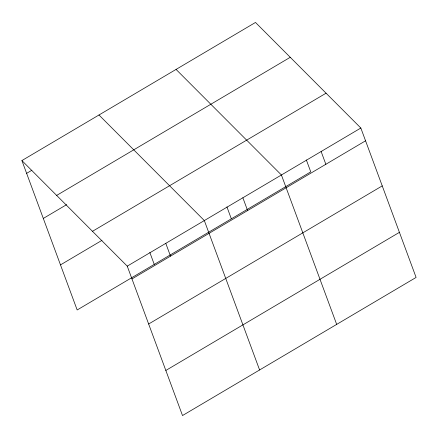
<?xml version="1.0" encoding="UTF-8"?>
<svg xmlns="http://www.w3.org/2000/svg" width="438" height="438" viewBox="0 0 438 438"><rect width="100%" height="100%" fill="white"/><g stroke="black" fill="none" stroke-linecap="round" stroke-linejoin="round"><path stroke-width="0.66" d="M21.9 160.571L255.491 22.453L360.835 128.027L416.1 277.429L182.509 415.547L127.244 266.145L21.9 160.571L77.165 309.973L310.756 171.855L306.354 159.958M26.625 173.349L31.881 170.245M56.666 195.414L290.252 57.296M43.302 218.436L66.664 204.623M92.484 231.308L326.069 93.19M60.488 264.886L101.95 240.369M127.244 266.145L360.835 128.027M131.975 278.924L365.56 140.806M148.652 324.01L382.237 185.893M165.832 370.46L399.423 232.343M176.071 69.418L281.415 174.986L336.68 324.388M98.983 114.991L204.332 220.566L259.597 369.968M321.125 151.51L325.85 164.288M242.871 197.779L247.601 210.558M226.933 206.917L231.335 218.814M165.788 243.358L170.513 256.137M149.845 252.496L154.247 264.393"/></g></svg>
